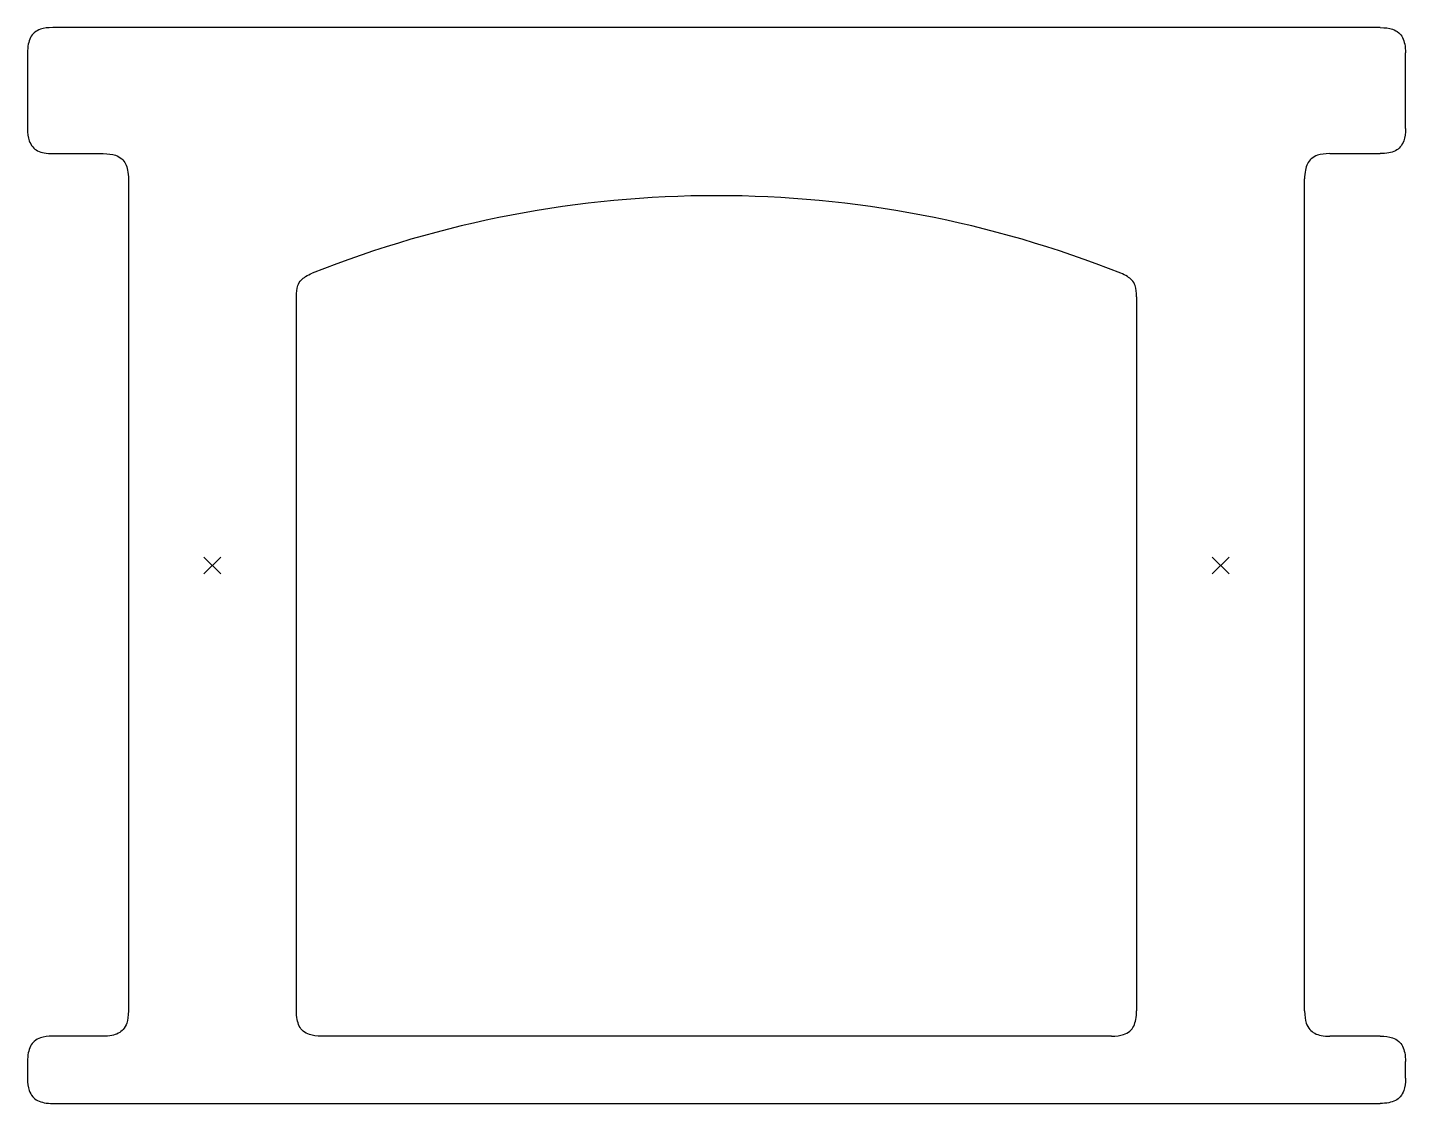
# Model space of a CAD drawing. Header units: millimetres. Extents: x -41 to 41, y -4 to 60.
import ezdxf

# ---------------------------------------------------------------- set-up
doc = ezdxf.new("R2010")
doc.units = ezdxf.units.MM
doc.layers.get('0').update_dxf_attribs({"linetype": 'CONTINUOUS'})

msp = doc.modelspace()

# ---------------------------------------------------------------- linework, layer by layer
for p, q in [((39.5, 60), (-39.5, 60)), ((-41, 58.5), (-41, 54)), ((41, 54), (41, 58.5)), ((-39.5, 52.5), (-36.5, 52.5)), ((36.5, 52.5), (39.5, 52.5)), ((-35, 51), (-35, 1.5)), ((35, 1.5), (35, 51)), ((-25, 1.5), (-25, 43.992)), ((25, 43.992), (25, 1.5)), ((-29.5, 28.5), (-30.5, 27.5)), ((-29.5, 27.5), (-30.5, 28.5)), ((29.5, 28.5), (30.5, 27.5)), ((29.5, 27.5), (30.5, 28.5)), ((23.5, 0), (-23.5, 0)), ((-36.5, 0), (-39.5, 0)), ((39.5, 0), (36.5, 0)), ((-41, -1.5), (-41, -2.5)), ((41, -2.5), (41, -1.5)), ((-39.5, -4), (39.5, -4))]:
    msp.add_line(p, q)
msp.add_arc((0, -15), 65, 68.27953, 111.72047)
for points, knots in [([(-39.5, 60), (-39.791, 60), (-40.031, 59.967), (-40.365, 59.854), (-40.492, 59.788), (-40.696, 59.611), (-40.771, 59.513), (-40.89, 59.28), (-40.93, 59.149), (-40.989, 58.848), (-41, 58.67), (-41, 58.5)], [0, 0, 0, 0, 0.0872778, 0.0872778, 0.1478916, 0.1478916, 0.2006643, 0.2006643, 0.2574814, 0.2574814, 0.3293444, 0.3293444, 0.3293444, 0.3293444]), ([(39.5, 60), (39.791, 60), (40.031, 59.967), (40.365, 59.854), (40.492, 59.788), (40.696, 59.611), (40.771, 59.513), (40.89, 59.28), (40.93, 59.149), (40.989, 58.848), (41, 58.67), (41, 58.5)], [0, 0, 0, 0, 0.0872778, 0.0872778, 0.1478916, 0.1478916, 0.2006643, 0.2006643, 0.2574814, 0.2574814, 0.3293444, 0.3293444, 0.3293444, 0.3293444]), ([(-41, 54), (-41, 53.709), (-40.967, 53.469), (-40.854, 53.135), (-40.788, 53.008), (-40.611, 52.804), (-40.513, 52.729), (-40.28, 52.61), (-40.149, 52.57), (-39.848, 52.511), (-39.67, 52.5), (-39.5, 52.5)], [0, 0, 0, 0, 0.0872778, 0.0872778, 0.1478916, 0.1478916, 0.2006643, 0.2006643, 0.2574814, 0.2574814, 0.3293444, 0.3293444, 0.3293444, 0.3293444]), ([(41, 54), (41, 53.709), (40.967, 53.469), (40.854, 53.135), (40.788, 53.008), (40.611, 52.804), (40.513, 52.729), (40.28, 52.61), (40.149, 52.57), (39.848, 52.511), (39.67, 52.5), (39.5, 52.5)], [0, 0, 0, 0, 0.0872778, 0.0872778, 0.1478916, 0.1478916, 0.2006643, 0.2006643, 0.2574814, 0.2574814, 0.3293444, 0.3293444, 0.3293444, 0.3293444]), ([(-36.5, 52.5), (-36.209, 52.5), (-35.969, 52.467), (-35.635, 52.354), (-35.508, 52.288), (-35.304, 52.111), (-35.229, 52.013), (-35.11, 51.78), (-35.07, 51.649), (-35.011, 51.348), (-35, 51.17), (-35, 51)], [0, 0, 0, 0, 0.0872778, 0.0872778, 0.1478916, 0.1478916, 0.2006643, 0.2006643, 0.2574814, 0.2574814, 0.3293444, 0.3293444, 0.3293444, 0.3293444]), ([(36.5, 52.5), (36.209, 52.5), (35.969, 52.467), (35.635, 52.354), (35.508, 52.288), (35.304, 52.111), (35.229, 52.013), (35.11, 51.78), (35.07, 51.649), (35.011, 51.348), (35, 51.17), (35, 51)], [0, 0, 0, 0, 0.0872778, 0.0872778, 0.1478916, 0.1478916, 0.2006643, 0.2006643, 0.2574814, 0.2574814, 0.3293444, 0.3293444, 0.3293444, 0.3293444]), ([(-25, 43.992), (-25, 44.241), (-24.977, 44.462), (-24.864, 44.774), (-24.8, 44.883), (-24.636, 45.062), (-24.549, 45.129), (-24.332, 45.266), (-24.19, 45.331), (-24.055, 45.385)], [0, 0, 0, 0, 0.0747912, 0.0747912, 0.1243986, 0.1243986, 0.1656502, 0.1656502, 0.2210628, 0.2210628, 0.2210628, 0.2210628]), ([(25, 43.992), (25, 44.241), (24.977, 44.462), (24.864, 44.774), (24.8, 44.883), (24.636, 45.062), (24.549, 45.129), (24.332, 45.266), (24.19, 45.331), (24.055, 45.385)], [0, 0, 0, 0, 0.0747912, 0.0747912, 0.1243986, 0.1243986, 0.1656502, 0.1656502, 0.2210628, 0.2210628, 0.2210628, 0.2210628]), ([(-35, 1.5), (-35, 1.209), (-35.033, 0.969), (-35.146, 0.635), (-35.212, 0.508), (-35.389, 0.304), (-35.487, 0.229), (-35.72, 0.11), (-35.851, 0.07), (-36.152, 0.011), (-36.33, 0), (-36.5, 0)], [0, 0, 0, 0, 0.0872778, 0.0872778, 0.1478916, 0.1478916, 0.2006643, 0.2006643, 0.2574814, 0.2574814, 0.3293444, 0.3293444, 0.3293444, 0.3293444]), ([(-23.5, 0), (-23.791, 0), (-24.031, 0.033), (-24.365, 0.146), (-24.492, 0.212), (-24.696, 0.389), (-24.771, 0.487), (-24.89, 0.72), (-24.93, 0.851), (-24.989, 1.152), (-25, 1.33), (-25, 1.5)], [0, 0, 0, 0, 0.0872778, 0.0872778, 0.1478916, 0.1478916, 0.2006643, 0.2006643, 0.2574814, 0.2574814, 0.3293444, 0.3293444, 0.3293444, 0.3293444]), ([(23.5, 0), (23.791, 0), (24.031, 0.033), (24.365, 0.146), (24.492, 0.212), (24.696, 0.389), (24.771, 0.487), (24.89, 0.72), (24.93, 0.851), (24.989, 1.152), (25, 1.33), (25, 1.5)], [0, 0, 0, 0, 0.0872778, 0.0872778, 0.1478916, 0.1478916, 0.2006643, 0.2006643, 0.2574814, 0.2574814, 0.3293444, 0.3293444, 0.3293444, 0.3293444]), ([(35, 1.5), (35, 1.209), (35.033, 0.969), (35.146, 0.635), (35.212, 0.508), (35.389, 0.304), (35.487, 0.229), (35.72, 0.11), (35.851, 0.07), (36.152, 0.011), (36.33, 0), (36.5, 0)], [0, 0, 0, 0, 0.0872778, 0.0872778, 0.1478916, 0.1478916, 0.2006643, 0.2006643, 0.2574814, 0.2574814, 0.3293444, 0.3293444, 0.3293444, 0.3293444]), ([(-39.5, 0), (-39.791, 0), (-40.031, -0.033), (-40.365, -0.146), (-40.492, -0.212), (-40.696, -0.389), (-40.771, -0.487), (-40.89, -0.72), (-40.93, -0.851), (-40.989, -1.152), (-41, -1.33), (-41, -1.5)], [0, 0, 0, 0, 0.0872778, 0.0872778, 0.1478916, 0.1478916, 0.2006643, 0.2006643, 0.2574814, 0.2574814, 0.3293444, 0.3293444, 0.3293444, 0.3293444]), ([(39.5, 0), (39.791, 0), (40.031, -0.033), (40.365, -0.146), (40.492, -0.212), (40.696, -0.389), (40.771, -0.487), (40.89, -0.72), (40.93, -0.851), (40.989, -1.152), (41, -1.33), (41, -1.5)], [0, 0, 0, 0, 0.0872778, 0.0872778, 0.1478916, 0.1478916, 0.2006643, 0.2006643, 0.2574814, 0.2574814, 0.3293444, 0.3293444, 0.3293444, 0.3293444]), ([(-41, -2.5), (-41, -2.791), (-40.967, -3.031), (-40.854, -3.365), (-40.788, -3.492), (-40.611, -3.696), (-40.513, -3.771), (-40.28, -3.89), (-40.149, -3.93), (-39.848, -3.989), (-39.67, -4), (-39.5, -4)], [0, 0, 0, 0, 0.0872778, 0.0872778, 0.1478916, 0.1478916, 0.2006643, 0.2006643, 0.2574814, 0.2574814, 0.3293444, 0.3293444, 0.3293444, 0.3293444]), ([(41, -2.5), (41, -2.791), (40.967, -3.031), (40.854, -3.365), (40.788, -3.492), (40.611, -3.696), (40.513, -3.771), (40.28, -3.89), (40.149, -3.93), (39.848, -3.989), (39.67, -4), (39.5, -4)], [0, 0, 0, 0, 0.0872778, 0.0872778, 0.1478916, 0.1478916, 0.2006643, 0.2006643, 0.2574814, 0.2574814, 0.3293444, 0.3293444, 0.3293444, 0.3293444])]:
    msp.add_open_spline(points, degree=3, knots=knots)

doc.saveas('drawing.dxf')
